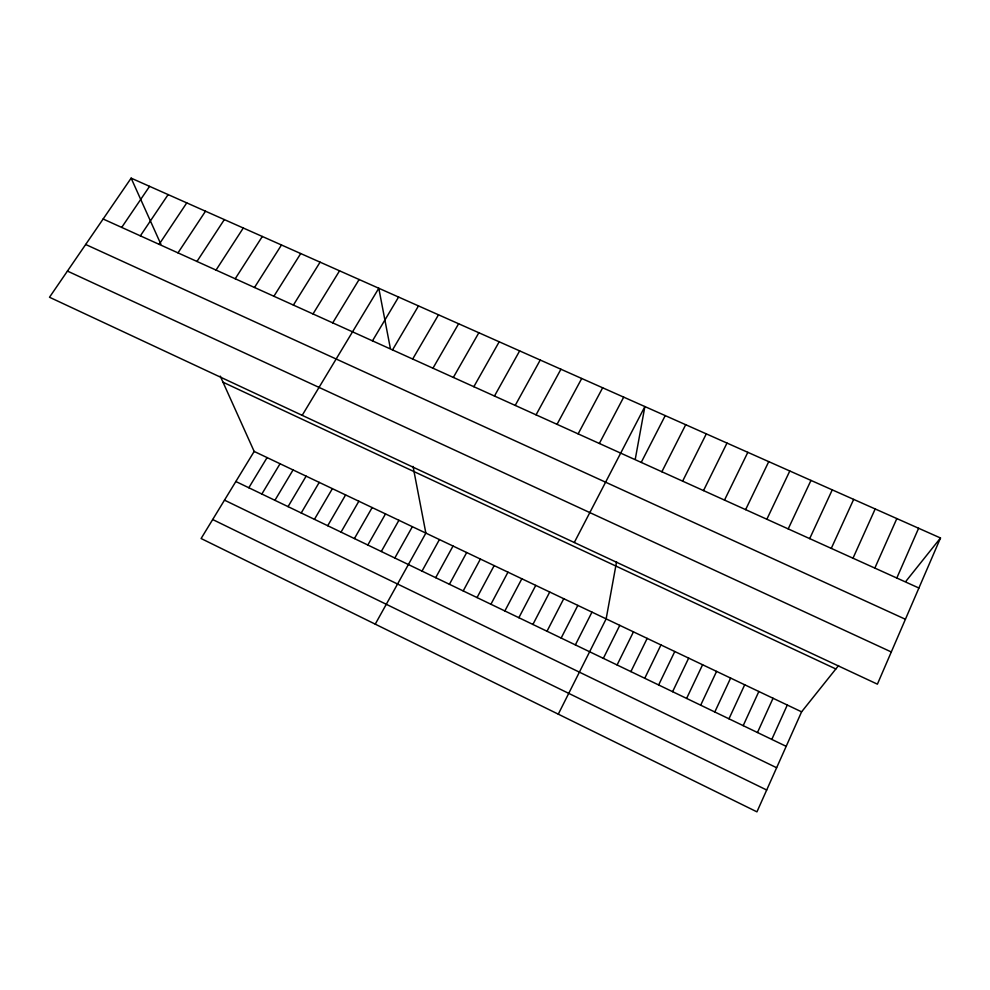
<?xml version="1.0" encoding="UTF-8"?>
<svg xmlns="http://www.w3.org/2000/svg" width="990" height="990" viewBox="0 0 990 990"><rect width="100%" height="100%" fill="white"/><g stroke="black" fill="none" stroke-linecap="round" stroke-linejoin="round"><path stroke-width="1.49" d="M616.56 561.8L606.152 618.874L558.286 714.161M635.345 458.766L644.874 406.556L574.287 542.508M940.5 537.991L877.4 684.164L49.5 297.248L131.138 178.151L940.5 537.991L906.011 581.167M896.804 578.036L918.609 528.264M874.838 568.099L896.829 518.587M838.58 665.54L801.591 711.835L756.942 811.85L201.106 538.523L254.17 451.44L220.263 376.126M852.996 558.212L875.185 508.959M771.804 739.406L787.285 705.029M757.474 732.513L773.041 698.259M831.278 548.386L853.665 499.393M743.193 725.645L758.847 691.503M809.684 538.622L832.256 489.864M728.974 718.802L744.703 684.771M714.805 711.983L730.62 678.076M700.685 705.189L716.574 671.393M788.201 528.908L810.971 480.41M686.615 698.42L702.591 664.748M766.854 519.243L789.797 470.993M672.606 691.676L688.669 658.115M658.647 684.956L674.784 651.519M745.619 509.64L768.747 461.637M644.75 678.274L660.961 644.935M724.507 500.086L747.821 452.331M630.89 671.604L647.175 638.389M617.092 664.958L633.452 631.855M703.506 490.595L726.994 443.075M603.343 658.35L619.777 625.358M682.63 481.152L706.303 433.868M661.865 471.76L685.711 424.71M575.376 644.886L591.971 612.129M561.157 638.055L577.838 605.397M641.223 462.417L665.231 415.614M547.012 631.236L563.755 598.702M532.905 624.455L549.722 592.032M518.859 617.698L535.751 585.387M599.346 443.471L623.7 397.151M504.863 610.954L521.841 578.766M578.135 433.88L602.65 387.795M490.929 604.246L507.969 572.171M477.044 597.564L494.159 565.599M557.036 424.339L581.724 378.489M463.209 590.919L480.397 559.053M449.423 584.286L466.686 552.531M536.06 414.847L560.922 369.233M435.699 577.677L453.024 546.034M422.025 571.094L439.424 539.562M515.208 405.417L540.231 360.038M375.247 624.146L425.861 533.115L413.04 466.401M494.468 396.037L519.651 350.881M394.824 558.001L412.36 526.692M473.839 386.706L499.195 341.785M381.299 551.504L398.908 520.294M367.822 545.02L385.506 513.921M453.346 377.425L478.851 332.739M354.408 538.56L372.153 507.561M341.03 532.125L358.85 501.237M432.952 368.206L458.618 323.755M327.715 525.715L345.597 494.926M314.449 519.329L332.38 488.652M412.682 359.036L438.496 314.808M301.22 512.968L319.226 482.39M392.523 349.916L418.485 305.91M288.053 506.632L306.12 476.153M372.475 340.845L398.586 297.062M274.923 500.309L293.065 469.941M261.855 494.022L280.046 463.753M302.185 415.342L378.799 288.263L390.27 347.936M248.824 487.748L267.09 457.59M332.714 322.864L359.123 279.514M313.001 313.941L339.558 270.815M293.387 305.081L320.092 262.152M273.896 296.257L300.725 253.551M254.504 287.484L281.482 244.988M235.212 278.759L262.325 236.474M216.043 270.084L243.28 228.009M196.96 261.459L224.334 219.594M177.99 252.871L205.499 211.217M159.13 244.344L186.763 202.876M140.357 235.855L168.127 194.597M121.696 227.415L149.577 186.355M103.133 219.013L918.906 588.023M85.672 244.481L905.417 619.27M67.444 271.087L891.297 651.965M223.01 382.214L835.845 668.968M254.17 451.44L801.591 711.835M235.843 481.511L786.184 746.336M224.495 500.148L776.63 767.733M212.677 519.527L766.681 790.008M131.138 178.151L160.875 244.196"/></g></svg>
